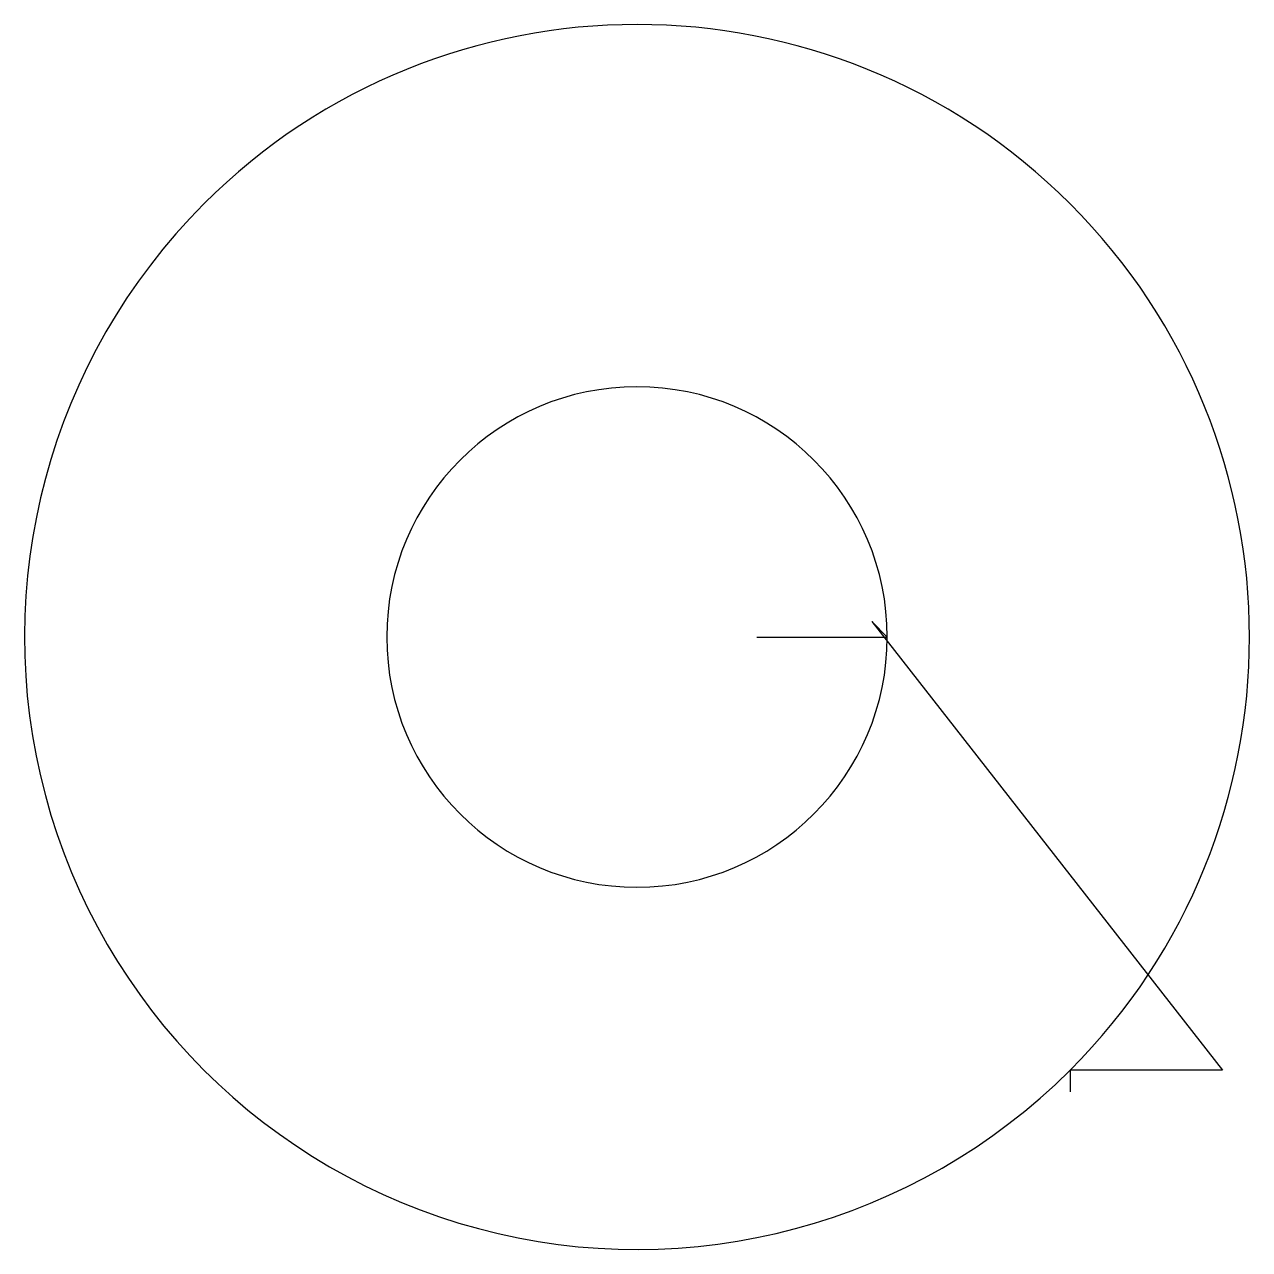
# Model space of a CAD drawing. Header units: metres. Extents: x 661 to 942, y 311 to 592.
import ezdxf

# ---------------------------------------------------------------- set-up
doc = ezdxf.new("R2010")
doc.units = ezdxf.units.M

msp = doc.modelspace()

# ---------------------------------------------------------------- linework, layer by layer
at = {"layer": 'TOOL_0'}
for p, q in [((858.966, 451.412), (855.43, 454.948)), ((855.43, 454.948), (935.991, 351.888)), ((828.966, 451.412), (858.966, 451.412)), ((935.991, 351.888), (900.991, 351.888)), ((900.991, 351.888), (900.991, 346.888))]:
    msp.add_line(p, q, dxfattribs=at)
for centre, radius, start, end in [((801.466, 451.413), 140.75, 315, 134.99971), ((801.466, 451.413), 140.75, 134.99971, 315), ((801.466, 451.412), 57.5, 0, 180), ((801.466, 451.412), 57.5, 180, 0)]:
    msp.add_arc(centre, radius, start, end, dxfattribs=at)

doc.saveas('drawing.dxf')
